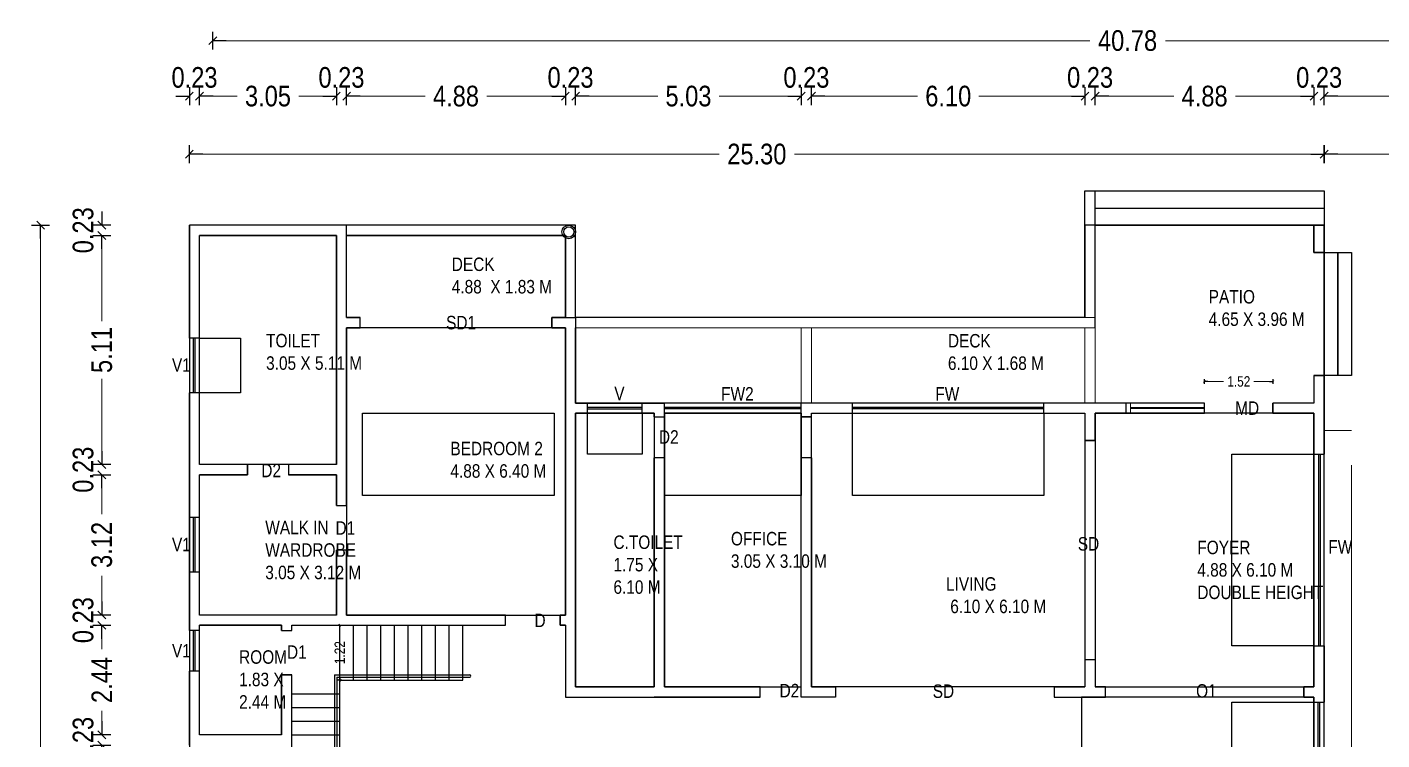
# Model space of a CAD drawing. Header units: metres. Extents: x 1185 to 1291, y 1063 to 1193.
# Drawn here: x 1186.04 to 1216.24, y 1103.25 to 1119.13 of the extents above; entities that cross this region are included whole.
import ezdxf

# ---------------------------------------------------------------- set-up
doc = ezdxf.new("R2010")
doc.units = ezdxf.units.M
doc.header["$MEASUREMENT"] = 0
doc.linetypes.add('DASHED', pattern=[0.75, 0.5, -0.25])
for name, color, linetype, lineweight in [('03 Door', 35, 'Continuous', 18), ('041 Window Elevation', 154, 'Continuous', 13), ('042 Elevation 2', 154, 'Continuous', 9), ('042 Window Glass', 8, 'Continuous', 25), ('081 Elevation 3', 150, 'Continuous', 20), ('BLK_1_FLR_0_UNITFA_1', 234, 'Continuous', 0)]:
    doc.layers.add(name, color=color, linetype=linetype, lineweight=lineweight)
for name, color, linetype in [('ACTUAL COLUMN', 3, 'Continuous'), ('BLK_1_FLR_0_BLT_UP_AREA', 2, 'Continuous'), ('BLK_1_FLR_0_CARPET_AREA', 2, 'Continuous'), ('BLK_1_FLR_0_EXIT_WIDTH_DOOR', 2, 'Continuous'), ('BLK_1_FLR_0_REGULAR_ROOM_1', 1, 'Continuous'), ('BLK_1_FLR_0_REGULAR_ROOM_10', 1, 'Continuous'), ('BLK_1_FLR_0_REGULAR_ROOM_6', 1, 'Continuous'), ('BLK_1_FLR_0_REGULAR_ROOM_8', 1, 'Continuous'), ('BLK_1_FLR_0_REGULAR_ROOM_9', 1, 'Continuous'), ('BLK_1_FLR_0_ROOM_10_LIGHT_VENTILATION_1', 1, 'Continuous'), ('BLK_1_FLR_0_ROOM_1_LIGHT_VENTILATION_1', 1, 'Continuous'), ('BLK_1_FLR_0_ROOM_6_LIGHT_VENTILATION_1', 1, 'Continuous'), ('BLK_1_FLR_0_ROOM_8_LIGHT_VENTILATION_1', 1, 'Continuous'), ('BLK_1_FLR_0_ROOM_9_LIGHT_VENTILATION_1', 1, 'Continuous'), ('BLK_1_FLR_0_WC_BATH', 223, 'Continuous'), ('TOILET_VENTILATION', 6, 'Continuous')]:
    doc.layers.add(name, color=color, linetype=linetype)
doc.styles.add('Arial', font='swissc.ttf')
doc.styles.get("Standard").update_dxf_attribs({"font": 'swisscb.ttf'})
doc.dimstyles.new('FLOOR DIM BUILDING DIM', dxfattribs={"dimtxt": 0.23, "dimasz": 0.025, "dimexe": 0.075, "dimexo": 0.3, "dimgap": 0.09, "dimtad": 0, "dimzin": 3, "dimdsep": 46, "dimtxsty": 'Arial', "dimblk": 'JM1', "dimcen": -0.09, "dimse1": 1, "dimse2": 1, "dimclrd": 5, "dimclre": 250, "dimclrt": 3, "dimazin": 0, "dimtfac": 0.65, "dimtix": 1, "dimtofl": 0, "dimtmove": 0, "dimatfit": 2, "dimfxl": 0, "dimfrac": 1, "dimtolj": 1, "dimlwd": 18, "dimlwe": -1, "dimarcsym": 0})

# ---------------------------------------------------------------- blocks, each defined once
blk = doc.blocks.new('GHHYJ')
at = {"ltscale": 5}
for p, q in [((116687.304, 3404.702), (116687.304, 3404.473)), ((116688.523, 3404.702), (116688.523, 3404.473))]:
    blk.add_line(p, q, dxfattribs=at)
at = {"layer": '041 Window Elevation', "ltscale": 5}
for p, q in [((116687.304, 3404.702), (116688.523, 3404.702)), ((116687.304, 3404.473), (116688.523, 3404.473))]:
    blk.add_line(p, q, dxfattribs=at)
at = {"layer": '042 Window Glass', "ltscale": 5}
for p, q in [((116687.304, 3404.607), (116688.523, 3404.607)), ((116687.304, 3404.575), (116688.523, 3404.575))]:
    blk.add_line(p, q, dxfattribs=at)
blk = doc.blocks.new('JM1')
at = {"color": 2}
for p, q in [((-3, 0), (0, 0)), ((-0.88, -0.88), (0.88, 0.88)), ((0, 2), (0, -2))]:
    blk.add_line(p, q, dxfattribs=at)
blk = doc.blocks.new('*D120')
at = {"color": 5, "lineweight": 18}
for p, q in [((1187.705, 1103.463), (1187.705, 1103.563)), ((1187.705, 1103.034), (1187.705, 1102.934))]:
    blk.add_line(p, q, dxfattribs=at)
at = {"layer": 'DEFPOINTS', "color": 0, "lineweight": -3}
for p in [(1187.705, 1103.363), (1189.885, 1103.363), (1189.656, 1103.134)]:
    blk.add_point(p, dxfattribs=at)
at = {"color": 5, "lineweight": 18, "xscale": 0.1, "yscale": 0.1, "zscale": 0.1}
for p, rotation in [((1187.705, 1103.363), 270), ((1187.705, 1103.134), 90)]:
    blk.add_blockref('JM1', p, dxfattribs=dict(at, rotation=rotation))
at = {"color": 3, "lineweight": -3, "insert": (1187.289, 1103.249), "char_height": 0.46, "attachment_point": 5, "rotation": 90, "style": 'Arial'}
blk.add_mtext('\\A1;0.23', dxfattribs=at)
blk = doc.blocks.new('*D121')
at = {"color": 5, "lineweight": 18}
for p, q in [((1187.705, 1105.701), (1187.705, 1105.267)), ((1187.705, 1103.463), (1187.705, 1103.897))]:
    blk.add_line(p, q, dxfattribs=at)
at = {"layer": 'DEFPOINTS', "color": 0, "lineweight": -3}
for p in [(1187.705, 1105.801), (1189.885, 1105.801), (1189.885, 1103.363)]:
    blk.add_point(p, dxfattribs=at)
at = {"color": 5, "lineweight": 18, "xscale": 0.1, "yscale": 0.1, "zscale": 0.1}
for p, rotation in [((1187.705, 1105.801), 90), ((1187.705, 1103.363), 270)]:
    blk.add_blockref('JM1', p, dxfattribs=dict(at, rotation=rotation))
at = {"color": 3, "lineweight": -3, "insert": (1187.705, 1104.582), "char_height": 0.46, "attachment_point": 5, "rotation": 90, "style": 'Arial'}
blk.add_mtext('\\A1;2.44', dxfattribs=at)
blk = doc.blocks.new('*D122')
at = {"color": 5, "lineweight": 18}
for p, q in [((1187.705, 1106.13), (1187.705, 1106.23)), ((1187.705, 1105.701), (1187.705, 1105.601))]:
    blk.add_line(p, q, dxfattribs=at)
at = {"layer": 'DEFPOINTS', "color": 0, "lineweight": -3}
for p in [(1187.705, 1106.03), (1189.885, 1106.03), (1189.885, 1105.801)]:
    blk.add_point(p, dxfattribs=at)
at = {"color": 5, "lineweight": 18, "xscale": 0.1, "yscale": 0.1, "zscale": 0.1}
for p, rotation in [((1187.705, 1106.03), 270), ((1187.705, 1105.801), 90)]:
    blk.add_blockref('JM1', p, dxfattribs=dict(at, rotation=rotation))
at = {"color": 3, "lineweight": -3, "insert": (1187.289, 1105.916), "char_height": 0.46, "attachment_point": 5, "rotation": 90, "style": 'Arial'}
blk.add_mtext('\\A1;0.23', dxfattribs=at)
blk = doc.blocks.new('*D123')
at = {"color": 5, "lineweight": 18}
for p, q in [((1187.705, 1109.054), (1187.705, 1108.278)), ((1187.705, 1106.13), (1187.705, 1106.906))]:
    blk.add_line(p, q, dxfattribs=at)
at = {"layer": 'DEFPOINTS', "color": 0, "lineweight": -3}
for p in [(1187.705, 1109.154), (1189.885, 1109.154), (1189.885, 1106.03)]:
    blk.add_point(p, dxfattribs=at)
at = {"color": 5, "lineweight": 18, "xscale": 0.1, "yscale": 0.1, "zscale": 0.1}
for p, rotation in [((1187.705, 1109.154), 90), ((1187.705, 1106.03), 270)]:
    blk.add_blockref('JM1', p, dxfattribs=dict(at, rotation=rotation))
at = {"color": 3, "lineweight": -3, "insert": (1187.705, 1107.592), "char_height": 0.46, "attachment_point": 5, "rotation": 90, "style": 'Arial'}
blk.add_mtext('\\A1;3.12', dxfattribs=at)
blk = doc.blocks.new('*D124')
at = {"color": 5, "lineweight": 18}
for p, q in [((1187.705, 1109.483), (1187.705, 1109.583)), ((1187.705, 1109.054), (1187.705, 1108.954))]:
    blk.add_line(p, q, dxfattribs=at)
at = {"layer": 'DEFPOINTS', "color": 0, "lineweight": -3}
for p in [(1187.705, 1109.383), (1189.885, 1109.383), (1189.885, 1109.154)]:
    blk.add_point(p, dxfattribs=at)
at = {"color": 5, "lineweight": 18, "xscale": 0.1, "yscale": 0.1, "zscale": 0.1}
for p, rotation in [((1187.705, 1109.383), 270), ((1187.705, 1109.154), 90)]:
    blk.add_blockref('JM1', p, dxfattribs=dict(at, rotation=rotation))
at = {"color": 3, "lineweight": -3, "insert": (1187.289, 1109.268), "char_height": 0.46, "attachment_point": 5, "rotation": 90, "style": 'Arial'}
blk.add_mtext('\\A1;0.23', dxfattribs=at)
blk = doc.blocks.new('*D125')
at = {"color": 5, "lineweight": 18}
for p, q in [((1187.705, 1114.388), (1187.705, 1112.58)), ((1187.705, 1109.483), (1187.705, 1111.291))]:
    blk.add_line(p, q, dxfattribs=at)
at = {"layer": 'DEFPOINTS', "color": 0, "lineweight": -3}
for p in [(1187.705, 1114.488), (1189.885, 1114.488), (1189.885, 1109.383)]:
    blk.add_point(p, dxfattribs=at)
at = {"color": 5, "lineweight": 18, "xscale": 0.1, "yscale": 0.1, "zscale": 0.1}
for p, rotation in [((1187.705, 1114.488), 90), ((1187.705, 1109.383), 270)]:
    blk.add_blockref('JM1', p, dxfattribs=dict(at, rotation=rotation))
at = {"color": 3, "lineweight": -3, "insert": (1187.705, 1111.935), "char_height": 0.46, "attachment_point": 5, "rotation": 90, "style": 'Arial'}
blk.add_mtext('\\A1;5.11', dxfattribs=at)
blk = doc.blocks.new('*D126')
at = {"color": 5, "lineweight": 18}
for p, q in [((1187.705, 1114.817), (1187.705, 1114.917)), ((1187.705, 1114.388), (1187.705, 1114.288))]:
    blk.add_line(p, q, dxfattribs=at)
at = {"layer": 'DEFPOINTS', "color": 0, "lineweight": -3}
for p in [(1187.705, 1114.717), (1189.656, 1114.717), (1189.885, 1114.488)]:
    blk.add_point(p, dxfattribs=at)
at = {"color": 5, "lineweight": 18, "xscale": 0.1, "yscale": 0.1, "zscale": 0.1}
for p, rotation in [((1187.705, 1114.717), 270), ((1187.705, 1114.488), 90)]:
    blk.add_blockref('JM1', p, dxfattribs=dict(at, rotation=rotation))
at = {"color": 3, "lineweight": -3, "insert": (1187.289, 1114.602), "char_height": 0.46, "attachment_point": 5, "rotation": 90, "style": 'Arial'}
blk.add_mtext('\\A1;0.23', dxfattribs=at)
blk = doc.blocks.new('*D67')
at = {"color": 5, "lineweight": 18}
for p, q in [((1186.341, 1114.617), (1186.341, 1091.782)), ((1186.341, 1067.268), (1186.341, 1090.102))]:
    blk.add_line(p, q, dxfattribs=at)
at = {"layer": 'DEFPOINTS', "color": 0, "lineweight": -3}
for p in [(1189.656, 1114.717), (1186.341, 1067.168), (1189.656, 1067.168)]:
    blk.add_point(p, dxfattribs=at)
at = {"color": 5, "lineweight": 18, "xscale": 0.1, "yscale": 0.1, "zscale": 0.1}
for p, rotation in [((1186.341, 1114.717), 90), ((1186.341, 1067.168), 270)]:
    blk.add_blockref('JM1', p, dxfattribs=dict(at, rotation=rotation))
at = {"color": 3, "lineweight": -3, "insert": (1186.341, 1090.942), "char_height": 0.46, "attachment_point": 5, "rotation": 90, "style": 'Arial'}
blk.add_mtext('\\A1;47.55', dxfattribs=at)
blk = doc.blocks.new('*D68')
at = {"color": 5, "lineweight": 18}
for p, q in [((1215.055, 1117.589), (1219.309, 1117.589)), ((1225.222, 1117.589), (1220.967, 1117.589))]:
    blk.add_line(p, q, dxfattribs=at)
at = {"layer": 'DEFPOINTS', "color": 0, "lineweight": -3}
for p in [(1214.955, 1117.589), (1214.955, 1114.717), (1225.322, 1114.717)]:
    blk.add_point(p, dxfattribs=at)
at = {"color": 5, "lineweight": 18, "xscale": 0.1, "yscale": 0.1, "zscale": 0.1, "rotation": 180}
blk.add_blockref('JM1', (1214.955, 1117.589), dxfattribs=at)
at = {"color": 5, "lineweight": 18, "xscale": 0.1, "yscale": 0.1, "zscale": 0.1}
blk.add_blockref('JM1', (1225.322, 1117.589), dxfattribs=at)
at = {"color": 3, "lineweight": -3, "insert": (1220.138, 1117.589), "char_height": 0.46, "attachment_point": 5, "style": 'Arial'}
blk.add_mtext('\\A1;10.37', dxfattribs=at)
blk = doc.blocks.new('*D69')
at = {"color": 5, "lineweight": 18}
for p, q in [((1214.626, 1117.589), (1214.526, 1117.589)), ((1215.055, 1117.589), (1215.155, 1117.589))]:
    blk.add_line(p, q, dxfattribs=at)
at = {"layer": 'DEFPOINTS', "color": 0, "lineweight": -3}
for p in [(1214.726, 1117.589), (1214.726, 1114.717), (1214.955, 1114.717)]:
    blk.add_point(p, dxfattribs=at)
at = {"color": 5, "lineweight": 18, "xscale": 0.1, "yscale": 0.1, "zscale": 0.1}
blk.add_blockref('JM1', (1214.726, 1117.589), dxfattribs=at)
at = {"color": 5, "lineweight": 18, "xscale": 0.1, "yscale": 0.1, "zscale": 0.1, "rotation": 180}
blk.add_blockref('JM1', (1214.955, 1117.589), dxfattribs=at)
at = {"color": 3, "lineweight": -3, "insert": (1214.841, 1118.005), "char_height": 0.46, "attachment_point": 5, "style": 'Arial'}
blk.add_mtext('\\A1;0.23', dxfattribs=at)
blk = doc.blocks.new('*D130')
at = {"color": 5, "lineweight": 18}
for p, q in [((1209.95, 1117.589), (1211.598, 1117.589)), ((1214.626, 1117.589), (1212.978, 1117.589))]:
    blk.add_line(p, q, dxfattribs=at)
at = {"layer": 'DEFPOINTS', "color": 0, "lineweight": -3}
for p in [(1209.85, 1117.589), (1209.85, 1114.717), (1214.726, 1114.717)]:
    blk.add_point(p, dxfattribs=at)
at = {"color": 5, "lineweight": 18, "xscale": 0.1, "yscale": 0.1, "zscale": 0.1, "rotation": 180}
blk.add_blockref('JM1', (1209.85, 1117.589), dxfattribs=at)
at = {"color": 5, "lineweight": 18, "xscale": 0.1, "yscale": 0.1, "zscale": 0.1}
blk.add_blockref('JM1', (1214.726, 1117.589), dxfattribs=at)
at = {"color": 3, "lineweight": -3, "insert": (1212.288, 1117.589), "char_height": 0.46, "attachment_point": 5, "style": 'Arial'}
blk.add_mtext('\\A1;4.88', dxfattribs=at)
blk = doc.blocks.new('*D131')
at = {"color": 5, "lineweight": 18}
for p, q in [((1209.521, 1117.589), (1209.421, 1117.589)), ((1209.95, 1117.589), (1210.05, 1117.589))]:
    blk.add_line(p, q, dxfattribs=at)
at = {"layer": 'DEFPOINTS', "color": 0, "lineweight": -3}
for p in [(1209.621, 1117.589), (1209.621, 1114.717), (1209.85, 1114.717)]:
    blk.add_point(p, dxfattribs=at)
at = {"color": 5, "lineweight": 18, "xscale": 0.1, "yscale": 0.1, "zscale": 0.1}
blk.add_blockref('JM1', (1209.621, 1117.589), dxfattribs=at)
at = {"color": 5, "lineweight": 18, "xscale": 0.1, "yscale": 0.1, "zscale": 0.1, "rotation": 180}
blk.add_blockref('JM1', (1209.85, 1117.589), dxfattribs=at)
at = {"color": 3, "lineweight": -3, "insert": (1209.735, 1118.005), "char_height": 0.46, "attachment_point": 5, "style": 'Arial'}
blk.add_mtext('\\A1;0.23', dxfattribs=at)
blk = doc.blocks.new('*D132')
at = {"color": 5, "lineweight": 18}
for p, q in [((1203.625, 1117.589), (1205.888, 1117.589)), ((1209.521, 1117.589), (1207.258, 1117.589))]:
    blk.add_line(p, q, dxfattribs=at)
at = {"layer": 'DEFPOINTS', "color": 0, "lineweight": -3}
for p in [(1203.525, 1117.589), (1209.621, 1114.717), (1203.525, 1112.431)]:
    blk.add_point(p, dxfattribs=at)
at = {"color": 5, "lineweight": 18, "xscale": 0.1, "yscale": 0.1, "zscale": 0.1, "rotation": 180}
blk.add_blockref('JM1', (1203.525, 1117.589), dxfattribs=at)
at = {"color": 5, "lineweight": 18, "xscale": 0.1, "yscale": 0.1, "zscale": 0.1}
blk.add_blockref('JM1', (1209.621, 1117.589), dxfattribs=at)
at = {"color": 3, "lineweight": -3, "insert": (1206.573, 1117.589), "char_height": 0.46, "attachment_point": 5, "style": 'Arial'}
blk.add_mtext('\\A1;6.10', dxfattribs=at)
blk = doc.blocks.new('*D133')
at = {"color": 5, "lineweight": 18}
for p, q in [((1203.196, 1117.589), (1203.096, 1117.589)), ((1203.625, 1117.589), (1203.725, 1117.589))]:
    blk.add_line(p, q, dxfattribs=at)
at = {"layer": 'DEFPOINTS', "color": 0, "lineweight": -3}
for p in [(1203.296, 1117.589), (1203.296, 1112.431), (1203.525, 1112.431)]:
    blk.add_point(p, dxfattribs=at)
at = {"color": 5, "lineweight": 18, "xscale": 0.1, "yscale": 0.1, "zscale": 0.1}
blk.add_blockref('JM1', (1203.296, 1117.589), dxfattribs=at)
at = {"color": 5, "lineweight": 18, "xscale": 0.1, "yscale": 0.1, "zscale": 0.1, "rotation": 180}
blk.add_blockref('JM1', (1203.525, 1117.589), dxfattribs=at)
at = {"color": 3, "lineweight": -3, "insert": (1203.411, 1118.005), "char_height": 0.46, "attachment_point": 5, "style": 'Arial'}
blk.add_mtext('\\A1;0.23', dxfattribs=at)
blk = doc.blocks.new('*D134')
at = {"color": 5, "lineweight": 18}
for p, q in [((1198.367, 1117.589), (1200.096, 1117.589)), ((1203.196, 1117.589), (1201.467, 1117.589))]:
    blk.add_line(p, q, dxfattribs=at)
at = {"layer": 'DEFPOINTS', "color": 0, "lineweight": -3}
for p in [(1198.267, 1117.589), (1198.267, 1114.717), (1203.296, 1112.431)]:
    blk.add_point(p, dxfattribs=at)
at = {"color": 5, "lineweight": 18, "xscale": 0.1, "yscale": 0.1, "zscale": 0.1, "rotation": 180}
blk.add_blockref('JM1', (1198.267, 1117.589), dxfattribs=at)
at = {"color": 5, "lineweight": 18, "xscale": 0.1, "yscale": 0.1, "zscale": 0.1}
blk.add_blockref('JM1', (1203.296, 1117.589), dxfattribs=at)
at = {"color": 3, "lineweight": -3, "insert": (1200.782, 1117.589), "char_height": 0.46, "attachment_point": 5, "style": 'Arial'}
blk.add_mtext('\\A1;5.03', dxfattribs=at)
blk = doc.blocks.new('*D135')
at = {"color": 5, "lineweight": 18}
for p, q in [((1197.938, 1117.589), (1197.838, 1117.589)), ((1198.367, 1117.589), (1198.467, 1117.589))]:
    blk.add_line(p, q, dxfattribs=at)
at = {"layer": 'DEFPOINTS', "color": 0, "lineweight": -3}
for p in [(1198.038, 1117.589), (1198.267, 1114.717), (1198.038, 1114.488)]:
    blk.add_point(p, dxfattribs=at)
at = {"color": 5, "lineweight": 18, "xscale": 0.1, "yscale": 0.1, "zscale": 0.1}
blk.add_blockref('JM1', (1198.038, 1117.589), dxfattribs=at)
at = {"color": 5, "lineweight": 18, "xscale": 0.1, "yscale": 0.1, "zscale": 0.1, "rotation": 180}
blk.add_blockref('JM1', (1198.267, 1117.589), dxfattribs=at)
at = {"color": 3, "lineweight": -3, "insert": (1198.153, 1118.005), "char_height": 0.46, "attachment_point": 5, "style": 'Arial'}
blk.add_mtext('\\A1;0.23', dxfattribs=at)
blk = doc.blocks.new('*D136')
at = {"color": 5, "lineweight": 18}
for p, q in [((1193.262, 1117.589), (1194.91, 1117.589)), ((1197.938, 1117.589), (1196.29, 1117.589))]:
    blk.add_line(p, q, dxfattribs=at)
at = {"layer": 'DEFPOINTS', "color": 0, "lineweight": -3}
for p in [(1193.162, 1117.589), (1193.162, 1114.717), (1198.038, 1114.488)]:
    blk.add_point(p, dxfattribs=at)
at = {"color": 5, "lineweight": 18, "xscale": 0.1, "yscale": 0.1, "zscale": 0.1, "rotation": 180}
blk.add_blockref('JM1', (1193.162, 1117.589), dxfattribs=at)
at = {"color": 5, "lineweight": 18, "xscale": 0.1, "yscale": 0.1, "zscale": 0.1}
blk.add_blockref('JM1', (1198.038, 1117.589), dxfattribs=at)
at = {"color": 3, "lineweight": -3, "insert": (1195.6, 1117.589), "char_height": 0.46, "attachment_point": 5, "style": 'Arial'}
blk.add_mtext('\\A1;4.88', dxfattribs=at)
blk = doc.blocks.new('*D137')
at = {"color": 5, "lineweight": 18}
for p, q in [((1192.833, 1117.589), (1192.733, 1117.589)), ((1193.262, 1117.589), (1193.362, 1117.589))]:
    blk.add_line(p, q, dxfattribs=at)
at = {"layer": 'DEFPOINTS', "color": 0, "lineweight": -3}
for p in [(1192.933, 1117.589), (1193.162, 1114.717), (1192.933, 1114.488)]:
    blk.add_point(p, dxfattribs=at)
at = {"color": 5, "lineweight": 18, "xscale": 0.1, "yscale": 0.1, "zscale": 0.1}
blk.add_blockref('JM1', (1192.933, 1117.589), dxfattribs=at)
at = {"color": 5, "lineweight": 18, "xscale": 0.1, "yscale": 0.1, "zscale": 0.1, "rotation": 180}
blk.add_blockref('JM1', (1193.162, 1117.589), dxfattribs=at)
at = {"color": 3, "lineweight": -3, "insert": (1193.047, 1118.005), "char_height": 0.46, "attachment_point": 5, "style": 'Arial'}
blk.add_mtext('\\A1;0.23', dxfattribs=at)
blk = doc.blocks.new('*D138')
at = {"color": 5, "lineweight": 18}
for p, q in [((1189.985, 1117.589), (1190.724, 1117.589)), ((1192.833, 1117.589), (1192.094, 1117.589))]:
    blk.add_line(p, q, dxfattribs=at)
at = {"layer": 'DEFPOINTS', "color": 0, "lineweight": -3}
for p in [(1189.885, 1117.589), (1189.885, 1114.488), (1192.933, 1114.488)]:
    blk.add_point(p, dxfattribs=at)
at = {"color": 5, "lineweight": 18, "xscale": 0.1, "yscale": 0.1, "zscale": 0.1, "rotation": 180}
blk.add_blockref('JM1', (1189.885, 1117.589), dxfattribs=at)
at = {"color": 5, "lineweight": 18, "xscale": 0.1, "yscale": 0.1, "zscale": 0.1}
blk.add_blockref('JM1', (1192.933, 1117.589), dxfattribs=at)
at = {"color": 3, "lineweight": -3, "insert": (1191.409, 1117.589), "char_height": 0.46, "attachment_point": 5, "style": 'Arial'}
blk.add_mtext('\\A1;3.05', dxfattribs=at)
blk = doc.blocks.new('*D70')
at = {"color": 5, "lineweight": 18}
for p, q in [((1189.556, 1117.589), (1189.456, 1117.589)), ((1189.985, 1117.589), (1190.085, 1117.589))]:
    blk.add_line(p, q, dxfattribs=at)
at = {"layer": 'DEFPOINTS', "color": 0, "lineweight": -3}
for p in [(1189.656, 1117.589), (1189.656, 1114.717), (1189.885, 1114.488)]:
    blk.add_point(p, dxfattribs=at)
at = {"color": 5, "lineweight": 18, "xscale": 0.1, "yscale": 0.1, "zscale": 0.1}
blk.add_blockref('JM1', (1189.656, 1117.589), dxfattribs=at)
at = {"color": 5, "lineweight": 18, "xscale": 0.1, "yscale": 0.1, "zscale": 0.1, "rotation": 180}
blk.add_blockref('JM1', (1189.885, 1117.589), dxfattribs=at)
at = {"color": 3, "lineweight": -3, "insert": (1189.771, 1118.005), "char_height": 0.46, "attachment_point": 5, "style": 'Arial'}
blk.add_mtext('\\A1;0.23', dxfattribs=at)
blk = doc.blocks.new('*D139')
at = {"color": 5, "lineweight": 18}
for p, q in [((1190.28, 1118.826), (1209.728, 1118.826)), ((1230.86, 1118.826), (1211.413, 1118.826))]:
    blk.add_line(p, q, dxfattribs=at)
at = {"layer": 'DEFPOINTS', "color": 0, "lineweight": -3}
for p in [(1230.96, 1118.826), (1190.18, 1114.717), (1230.96, 1114.717)]:
    blk.add_point(p, dxfattribs=at)
at = {"color": 5, "lineweight": 18, "xscale": 0.1, "yscale": 0.1, "zscale": 0.1, "rotation": 180}
blk.add_blockref('JM1', (1190.18, 1118.826), dxfattribs=at)
at = {"color": 5, "lineweight": 18, "xscale": 0.1, "yscale": 0.1, "zscale": 0.1}
blk.add_blockref('JM1', (1230.96, 1118.826), dxfattribs=at)
at = {"color": 3, "lineweight": -3, "insert": (1210.57, 1118.826), "char_height": 0.46, "attachment_point": 5, "style": 'Arial'}
blk.add_mtext('\\A1;40.78', dxfattribs=at)
blk = doc.blocks.new('*D223')
at = {"color": 5, "linetype": 'Continuous', "lineweight": 18}
for p, q in [((1193.009, 1105.776), (1193.009, 1105.529)), ((1193.009, 1104.607), (1193.009, 1104.854))]:
    blk.add_line(p, q, dxfattribs=at)
at = {"layer": 'DEFPOINTS', "color": 0, "lineweight": -3}
for p in [(1193.009, 1105.801), (1193.009, 1105.801), (1193.009, 1104.582)]:
    blk.add_point(p, dxfattribs=at)
at = {"color": 5, "lineweight": 18, "xscale": 0.025, "yscale": 0.025, "zscale": 0.025}
for p, rotation in [((1193.009, 1105.801), 90), ((1193.009, 1104.582), 270)]:
    blk.add_blockref('JM1', p, dxfattribs=dict(at, rotation=rotation))
at = {"color": 3, "lineweight": -3, "insert": (1193.009, 1105.192), "char_height": 0.23, "attachment_point": 5, "rotation": 90, "style": 'Arial'}
blk.add_mtext('\\A1;1.22', dxfattribs=at)
blk = doc.blocks.new('*D225')
at = {"color": 5, "lineweight": 18}
for p, q in [((1189.756, 1116.298), (1201.469, 1116.298)), ((1214.855, 1116.298), (1203.143, 1116.298))]:
    blk.add_line(p, q, dxfattribs=at)
at = {"layer": 'DEFPOINTS', "color": 0, "lineweight": -3}
for p in [(1214.955, 1116.298), (1189.656, 1114.717), (1214.955, 1114.717)]:
    blk.add_point(p, dxfattribs=at)
at = {"color": 5, "lineweight": 18, "xscale": 0.1, "yscale": 0.1, "zscale": 0.1, "rotation": 180}
blk.add_blockref('JM1', (1189.656, 1116.298), dxfattribs=at)
at = {"color": 5, "lineweight": 18, "xscale": 0.1, "yscale": 0.1, "zscale": 0.1}
blk.add_blockref('JM1', (1214.955, 1116.298), dxfattribs=at)
at = {"color": 3, "lineweight": -3, "insert": (1202.306, 1116.298), "char_height": 0.46, "attachment_point": 5, "style": 'Arial'}
blk.add_mtext('\\A1;25.30', dxfattribs=at)
blk = doc.blocks.new('*D229')
at = {"color": 5, "lineweight": 18}
for p, q in [((1215.055, 1116.298), (1219.309, 1116.298)), ((1225.222, 1116.298), (1220.967, 1116.298))]:
    blk.add_line(p, q, dxfattribs=at)
at = {"layer": 'DEFPOINTS', "color": 0, "lineweight": -3}
for p in [(1225.322, 1116.298), (1214.955, 1114.717), (1225.322, 1114.717)]:
    blk.add_point(p, dxfattribs=at)
at = {"color": 5, "lineweight": 18, "xscale": 0.1, "yscale": 0.1, "zscale": 0.1, "rotation": 180}
blk.add_blockref('JM1', (1214.955, 1116.298), dxfattribs=at)
at = {"color": 5, "lineweight": 18, "xscale": 0.1, "yscale": 0.1, "zscale": 0.1}
blk.add_blockref('JM1', (1225.322, 1116.298), dxfattribs=at)
at = {"color": 3, "lineweight": -3, "insert": (1220.138, 1116.298), "char_height": 0.46, "attachment_point": 5, "style": 'Arial'}
blk.add_mtext('\\A1;10.37', dxfattribs=at)
blk = doc.blocks.new('*D293')
at = {"layer": 'BLK_1_FLR_0_EXIT_WIDTH_DOOR', "color": 5, "lineweight": 18}
for p, q in [((1212.313, 1111.233), (1212.712, 1111.233)), ((1213.787, 1111.233), (1213.388, 1111.233))]:
    blk.add_line(p, q, dxfattribs=at)
at = {"layer": 'DEFPOINTS', "color": 0, "lineweight": -3}
for p in [(1212.288, 1111.233), (1212.288, 1110.754), (1213.812, 1110.754)]:
    blk.add_point(p, dxfattribs=at)
at = {"layer": 'BLK_1_FLR_0_EXIT_WIDTH_DOOR', "color": 5, "lineweight": 18, "xscale": 0.025, "yscale": 0.025, "zscale": 0.025, "rotation": 180}
blk.add_blockref('JM1', (1212.288, 1111.233), dxfattribs=at)
at = {"layer": 'BLK_1_FLR_0_EXIT_WIDTH_DOOR', "color": 5, "lineweight": 18, "xscale": 0.025, "yscale": 0.025, "zscale": 0.025}
blk.add_blockref('JM1', (1213.812, 1111.233), dxfattribs=at)
at = {"layer": 'BLK_1_FLR_0_EXIT_WIDTH_DOOR', "color": 3, "lineweight": -3, "insert": (1213.05, 1111.233), "char_height": 0.23, "attachment_point": 5, "style": 'Arial'}
blk.add_mtext('\\A1;1.52', dxfattribs=at)

msp = doc.modelspace()

# ---------------------------------------------------------------- linework, layer by layer
at = {"ltscale": 5}
for p, q in [((1209.621, 1115.479), (1214.955, 1115.479)), ((1209.621, 1112.659), (1209.621, 1115.479)), ((1209.849, 1114.717), (1209.849, 1115.479)), ((1214.955, 1115.479), (1214.955, 1114.717)), ((1209.849, 1115.098), (1214.955, 1115.098)), ((1209.849, 1114.717), (1209.849, 1115.098)), ((1189.656, 1112.202), (1189.656, 1114.717)), ((1193.162, 1114.717), (1189.656, 1114.717)), ((1193.162, 1112.659), (1193.162, 1114.717)), ((1209.849, 1114.717), (1214.955, 1114.717)), ((1189.885, 1112.202), (1189.885, 1114.488)), ((1192.933, 1114.488), (1189.885, 1114.488)), ((1192.933, 1109.383), (1192.933, 1114.488)), ((1193.162, 1112.659), (1193.466, 1112.659)), ((1193.466, 1112.431), (1193.466, 1112.659)), ((1197.734, 1112.431), (1197.734, 1112.659)), ((1193.162, 1108.468), (1193.162, 1112.431)), ((1193.162, 1112.431), (1193.466, 1112.431)), ((1197.734, 1112.431), (1198.038, 1112.431)), ((1198.038, 1112.431), (1198.038, 1106.03)), ((1189.885, 1112.202), (1189.656, 1112.202)), ((1214.726, 1111.364), (1214.726, 1110.754)), ((1214.726, 1111.364), (1214.955, 1111.364)), ((1214.955, 1111.364), (1214.955, 1109.611)), ((1189.656, 1105.801), (1189.656, 1110.983)), ((1189.885, 1110.983), (1189.656, 1110.983)), ((1189.885, 1109.383), (1189.885, 1110.983)), ((1200.02, 1110.526), (1198.267, 1110.526)), ((1200.02, 1110.449), (1200.02, 1110.526)), ((1204.439, 1110.754), (1203.296, 1110.754)), ((1203.525, 1110.526), (1204.439, 1110.526)), ((1203.525, 1110.449), (1203.525, 1110.526)), ((1204.439, 1110.526), (1204.439, 1110.754)), ((1210.536, 1110.754), (1208.706, 1110.754)), ((1208.706, 1110.526), (1208.706, 1110.754)), ((1208.706, 1110.526), (1209.621, 1110.526)), ((1209.621, 1110.526), (1209.621, 1109.916)), ((1209.849, 1110.526), (1209.849, 1109.916)), ((1210.536, 1110.526), (1209.849, 1110.526)), ((1213.812, 1110.526), (1213.812, 1110.754)), ((1214.726, 1110.754), (1213.812, 1110.754)), ((1214.726, 1110.526), (1213.812, 1110.526)), ((1214.726, 1110.526), (1214.726, 1109.611)), ((1209.849, 1109.916), (1209.621, 1109.916)), ((1214.726, 1109.611), (1214.955, 1109.611)), ((1190.952, 1109.383), (1189.885, 1109.383)), ((1190.952, 1109.383), (1190.952, 1109.154)), ((1192.933, 1109.383), (1191.866, 1109.383)), ((1191.866, 1109.383), (1191.866, 1109.154)), ((1200.02, 1104.43), (1200.02, 1109.535)), ((1200.248, 1109.535), (1200.02, 1109.535)), ((1200.248, 1104.43), (1200.248, 1109.535)), ((1203.296, 1104.201), (1203.296, 1109.535)), ((1203.525, 1109.535), (1203.296, 1109.535)), ((1203.525, 1109.535), (1203.525, 1104.43)), ((1189.885, 1106.03), (1189.885, 1109.154)), ((1190.952, 1109.154), (1189.885, 1109.154)), ((1192.933, 1109.154), (1191.866, 1109.154)), ((1192.933, 1108.468), (1193.162, 1108.468)), ((1189.885, 1108.202), (1189.656, 1108.202)), ((1192.933, 1106.03), (1192.933, 1107.478)), ((1193.162, 1107.478), (1192.933, 1107.478)), ((1193.162, 1106.03), (1193.162, 1107.478)), ((1193.162, 1106.03), (1193.162, 1107.478)), ((1189.885, 1106.982), (1189.656, 1106.982)), ((1192.933, 1106.03), (1189.885, 1106.03)), ((1193.162, 1106.03), (1196.705, 1106.03)), ((1196.705, 1105.801), (1196.705, 1106.03)), ((1189.656, 1105.687), (1189.656, 1105.801)), ((1189.885, 1105.687), (1189.656, 1105.687)), ((1191.714, 1105.801), (1189.885, 1105.801)), ((1189.885, 1105.687), (1189.885, 1105.801)), ((1191.714, 1105.687), (1191.714, 1105.801)), ((1191.714, 1105.687), (1191.942, 1105.687)), ((1191.942, 1105.687), (1191.942, 1105.801)), ((1191.942, 1105.801), (1196.705, 1105.801)), ((1193.009, 1104.582), (1193.009, 1105.801)), ((1193.314, 1104.582), (1193.314, 1105.801)), ((1193.619, 1104.582), (1193.619, 1105.801)), ((1193.924, 1104.582), (1193.924, 1105.801)), ((1194.228, 1104.582), (1194.228, 1105.801)), ((1194.533, 1104.582), (1194.533, 1105.801)), ((1194.838, 1104.582), (1194.838, 1105.801)), ((1195.143, 1104.582), (1195.143, 1105.801)), ((1195.448, 1104.582), (1195.448, 1105.801)), ((1195.752, 1104.582), (1195.752, 1105.801)), ((1214.726, 1105.344), (1214.726, 1104.43)), ((1214.726, 1105.344), (1214.955, 1105.344)), ((1214.955, 1105.344), (1214.955, 1104.087)), ((1209.621, 1105.039), (1209.621, 1104.43)), ((1209.621, 1105.039), (1209.849, 1105.039)), ((1209.849, 1105.039), (1209.849, 1104.43)), ((1189.656, 1103.134), (1189.656, 1104.777)), ((1189.885, 1104.777), (1189.656, 1104.777)), ((1189.885, 1103.363), (1189.885, 1104.777)), ((1191.714, 1103.363), (1191.714, 1104.696)), ((1191.714, 1104.696), (1191.942, 1104.696)), ((1191.942, 1100.62), (1191.942, 1104.696)), ((1192.895, 1104.696), (1192.895, 1102.144)), ((1192.895, 1104.696), (1195.905, 1104.696)), ((1192.946, 1104.646), (1192.946, 1102.144)), ((1192.946, 1104.646), (1195.905, 1104.646)), ((1193.009, 1101.839), (1193.009, 1104.582)), ((1193.009, 1104.582), (1195.752, 1104.582)), ((1198.267, 1104.43), (1200.02, 1104.43)), ((1202.382, 1104.43), (1200.248, 1104.43)), ((1202.382, 1104.201), (1202.382, 1104.43)), ((1203.525, 1104.43), (1204.058, 1104.43)), ((1204.058, 1104.43), (1204.058, 1104.201)), ((1208.935, 1104.43), (1209.621, 1104.43)), ((1208.935, 1104.43), (1208.935, 1104.201)), ((1191.942, 1104.277), (1193.009, 1104.277)), ((1202.382, 1104.201), (1200.02, 1104.201)), ((1204.058, 1104.201), (1203.296, 1104.201)), ((1214.726, 1104.087), (1214.726, 1104.201)), ((1191.942, 1103.972), (1193.009, 1103.972)), ((1214.726, 1104.087), (1214.955, 1104.087)), ((1191.942, 1103.668), (1193.009, 1103.668)), ((1191.714, 1103.363), (1189.885, 1103.363)), ((1191.942, 1103.363), (1193.009, 1103.363))]:
    msp.add_line(p, q, dxfattribs=at)
msp.add_line((1192.933, 1108.468), (1192.933, 1109.154))
for points in [[(1209.85, 1112.659), (1209.849, 1115.479)], [(1198.267, 1112.659), (1198.267, 1114.717), (1193.162, 1114.717)], [(1214.955, 1114.717), (1214.955, 1114.107), (1214.726, 1114.107), (1214.726, 1114.717)], [(1198.038, 1112.659), (1198.038, 1114.488), (1193.162, 1114.488)], [(1197.734, 1112.659), (1198.267, 1112.659), (1198.267, 1110.754), (1200.248, 1110.754)], [(1198.267, 1110.526), (1198.267, 1104.43)], [(1200.02, 1110.449), (1200.248, 1110.449), (1200.248, 1110.754)], [(1203.525, 1110.449), (1203.296, 1110.449), (1203.296, 1110.754)], [(1210.536, 1110.526), (1210.536, 1110.754)], [(1198.038, 1105.801), (1197.924, 1105.801), (1197.924, 1106.03), (1198.038, 1106.03)], [(1198.038, 1105.801), (1198.038, 1104.201), (1200.02, 1104.201)], [(1208.935, 1104.201), (1210.078, 1104.201), (1210.078, 1104.43), (1209.849, 1104.43)], [(1214.726, 1104.201), (1214.498, 1104.201), (1214.498, 1104.43), (1214.726, 1104.43)]]:
    msp.add_lwpolyline(points, dxfattribs=at)
for points in [[(1214.955, 1114.107), (1215.26, 1114.107), (1215.26, 1111.364), (1214.955, 1111.364)], [(1215.26, 1114.107), (1215.564, 1114.107), (1215.564, 1111.364), (1215.26, 1111.364)]]:
    msp.add_lwpolyline(points, close=True, dxfattribs=at)
msp.add_arc((1195.905, 1104.671), 0.0254, 270, 90, dxfattribs=at)
at = {"layer": '03 Door'}
for p, q in [((1212.288, 1110.754), (1210.637, 1110.754)), ((1212.288, 1110.526), (1210.637, 1110.526)), ((1212.288, 1110.754), (1212.288, 1110.526))]:
    msp.add_line(p, q, dxfattribs=at)
msp.add_lwpolyline([(1210.637, 1110.526), (1210.536, 1110.526), (1210.536, 1110.754), (1210.637, 1110.754)], close=True, dxfattribs=at)
at = {"layer": '041 Window Elevation', "ltscale": 5}
for p, q in [((1189.656, 1110.983), (1189.656, 1112.202)), ((1189.885, 1110.983), (1189.885, 1112.202)), ((1203.296, 1110.754), (1200.248, 1110.754)), ((1203.296, 1110.526), (1200.248, 1110.526)), ((1208.706, 1110.754), (1204.439, 1110.754)), ((1208.706, 1110.526), (1204.439, 1110.526)), ((1214.726, 1109.611), (1214.726, 1105.344)), ((1214.955, 1109.611), (1214.955, 1105.344)), ((1189.656, 1106.982), (1189.656, 1108.202)), ((1189.885, 1106.982), (1189.885, 1108.202)), ((1189.656, 1104.777), (1189.656, 1105.687)), ((1189.885, 1104.777), (1189.885, 1105.687)), ((1214.726, 1101.648), (1214.726, 1104.087)), ((1214.955, 1101.648), (1214.955, 1104.087))]:
    msp.add_line(p, q, dxfattribs=at)
at = {"layer": '042 Elevation 2', "linetype": 'DASHED', "ltscale": 30}
msp.add_lwpolyline([(1214.955, 1094.371), (1215.564, 1094.371), (1215.564, 1110.145), (1214.955, 1110.145)], dxfattribs=at)
at = {"layer": '042 Window Glass', "linetype": 'DASHED', "ltscale": 8}
for p, q in [((1189.751, 1110.983), (1189.751, 1112.202)), ((1189.783, 1110.983), (1189.783, 1112.202)), ((1189.751, 1106.982), (1189.751, 1108.202)), ((1189.783, 1106.982), (1189.783, 1108.202))]:
    msp.add_line(p, q, dxfattribs=at)
at = {"layer": '042 Window Glass', "ltscale": 5}
for p, q in [((1203.296, 1110.653), (1200.248, 1110.653)), ((1203.296, 1110.621), (1200.248, 1110.621)), ((1208.706, 1110.653), (1204.439, 1110.653)), ((1208.706, 1110.621), (1204.439, 1110.621)), ((1212.288, 1110.646), (1210.637, 1110.646)), ((1212.288, 1110.634), (1210.637, 1110.634)), ((1214.828, 1109.611), (1214.828, 1105.344)), ((1214.86, 1109.611), (1214.86, 1105.344)), ((1189.751, 1104.777), (1189.751, 1105.687)), ((1189.783, 1104.777), (1189.783, 1105.687)), ((1214.821, 1101.648), (1214.821, 1104.087)), ((1214.853, 1101.648), (1214.853, 1104.087))]:
    msp.add_line(p, q, dxfattribs=at)
at = {"layer": '081 Elevation 3', "linetype": 'DASHED', "ltscale": 30}
for p, q in [((1198.267, 1112.659), (1209.85, 1112.659)), ((1198.267, 1112.431), (1209.621, 1112.431)), ((1203.296, 1112.431), (1203.296, 1110.754)), ((1203.525, 1112.431), (1203.525, 1110.754)), ((1209.621, 1112.431), (1209.621, 1110.754))]:
    msp.add_line(p, q, dxfattribs=at)
msp.add_lwpolyline([(1209.851, 1110.754), (1209.85, 1112.659)], dxfattribs=at)
at = {"layer": 'ACTUAL COLUMN', "ltscale": 5}
for radius in [0.152, 0.114]:
    msp.add_circle((1198.115, 1114.564), radius, dxfattribs=at)
at = {"layer": 'BLK_1_FLR_0_BLT_UP_AREA', "color": 2, "ltscale": 1.5}
msp.add_lwpolyline([(1214.955, 1067.168), (1214.955, 1083.551), (1203.601, 1083.551), (1203.601, 1094.371), (1210.84, 1094.371), (1210.84, 1092.847), (1214.955, 1092.847), (1214.955, 1114.717), (1209.621, 1114.717), (1209.621, 1112.659), (1198.267, 1112.659), (1198.267, 1114.717), (1189.656, 1114.717), (1189.656, 1091.704), (1194.762, 1091.704), (1194.762, 1086.827), (1189.656, 1086.827), (1189.656, 1083.322), (1194.762, 1083.322), (1194.762, 1078.445), (1189.656, 1078.445), (1189.656, 1067.168), (1214.955, 1067.168)], close=True, dxfattribs=at)
at = {"layer": 'BLK_1_FLR_0_CARPET_AREA', "color": 2, "lineweight": -3}
msp.add_lwpolyline([(1191.942, 1100.62), (1191.942, 1104.696), (1191.714, 1104.696), (1191.714, 1103.363), (1189.885, 1103.363), (1189.885, 1105.801), (1191.714, 1105.801), (1191.714, 1105.687), (1191.942, 1105.687), (1191.942, 1105.801), (1196.705, 1105.801), (1196.705, 1106.03), (1193.162, 1106.03), (1193.162, 1107.478), (1192.933, 1107.478), (1192.933, 1106.03), (1189.885, 1106.03), (1189.885, 1109.154), (1190.952, 1109.154), (1190.952, 1109.383), (1189.885, 1109.383), (1189.885, 1114.488), (1192.933, 1114.488), (1192.933, 1109.383), (1191.866, 1109.383), (1191.866, 1109.154), (1192.933, 1109.154), (1192.933, 1108.468), (1193.162, 1108.468), (1193.162, 1112.431), (1193.466, 1112.431), (1193.466, 1112.659), (1193.162, 1112.659), (1193.162, 1114.488), (1198.038, 1114.488), (1198.038, 1112.659), (1197.734, 1112.659), (1197.734, 1112.431), (1198.038, 1112.431), (1198.038, 1106.03), (1197.924, 1106.03), (1197.924, 1105.801), (1198.038, 1105.801), (1198.038, 1104.201), (1202.382, 1104.201), (1202.382, 1104.43), (1200.248, 1104.43), (1200.248, 1109.535), (1200.02, 1109.535), (1200.02, 1104.43), (1198.267, 1104.43), (1198.267, 1110.526), (1200.02, 1110.526), (1200.02, 1110.449), (1200.248, 1110.449), (1200.248, 1110.526), (1203.296, 1110.526), (1203.296, 1110.449), (1203.525, 1110.449), (1203.525, 1110.526), (1209.621, 1110.526), (1209.621, 1109.916), (1209.849, 1109.916), (1209.849, 1110.526), (1212.288, 1110.526), (1212.288, 1110.754), (1209.851, 1110.754), (1198.267, 1110.754), (1198.267, 1112.431), (1209.85, 1112.435), (1209.85, 1114.717), (1214.726, 1114.717), (1214.726, 1114.107), (1214.955, 1114.107), (1214.955, 1111.364), (1214.726, 1111.364), (1214.726, 1110.754), (1213.812, 1110.754), (1213.812, 1110.526), (1214.726, 1110.526), (1214.726, 1104.43), (1214.498, 1104.43), (1214.498, 1104.201), (1214.726, 1104.201), (1214.726, 1094.6)], dxfattribs=at)
at = {"layer": 'BLK_1_FLR_0_REGULAR_ROOM_1', "color": 1, "ltscale": 1.5}
msp.add_lwpolyline([(1209.621, 1104.43), (1203.525, 1104.43), (1203.525, 1110.526), (1209.621, 1110.526)], close=True, dxfattribs=at)
at = {"layer": 'BLK_1_FLR_0_REGULAR_ROOM_10', "color": 1, "lineweight": -3}
msp.add_lwpolyline([(1200.248, 1104.43), (1203.296, 1104.43), (1203.296, 1110.526), (1200.248, 1110.526)], close=True, dxfattribs=at)
at = {"layer": 'BLK_1_FLR_0_REGULAR_ROOM_6', "color": 1, "lineweight": -3}
msp.add_lwpolyline([(1198.038, 1112.431), (1193.162, 1112.431), (1193.162, 1106.03), (1198.038, 1106.03)], close=True, dxfattribs=at)
at = {"layer": 'BLK_1_FLR_0_REGULAR_ROOM_8', "color": 1, "lineweight": -3}
msp.add_lwpolyline([(1214.726, 1110.526), (1209.849, 1110.526), (1209.849, 1104.43), (1214.726, 1104.43)], close=True, dxfattribs=at)
at = {"layer": 'BLK_1_FLR_0_REGULAR_ROOM_9', "color": 1, "lineweight": -3}
msp.add_lwpolyline([(1209.545, 1094.6), (1214.726, 1094.6), (1214.726, 1104.201), (1209.545, 1104.201)], close=True, dxfattribs=at)
at = {"layer": 'BLK_1_FLR_0_ROOM_10_LIGHT_VENTILATION_1', "color": 1, "ltscale": 1.5}
msp.add_lwpolyline([(1200.248, 1110.526), (1203.296, 1110.526), (1203.296, 1108.696), (1200.248, 1108.696)], close=True, dxfattribs=at)
at = {"layer": 'BLK_1_FLR_0_ROOM_1_LIGHT_VENTILATION_1', "color": 1, "ltscale": 1.5}
msp.add_lwpolyline([(1204.439, 1110.526), (1208.706, 1110.526), (1208.706, 1108.696), (1204.439, 1108.696)], close=True, dxfattribs=at)
at = {"layer": 'BLK_1_FLR_0_ROOM_6_LIGHT_VENTILATION_1', "color": 1, "ltscale": 1.5}
msp.add_lwpolyline([(1193.517, 1110.526), (1197.785, 1110.526), (1197.785, 1108.696), (1193.517, 1108.696)], close=True, dxfattribs=at)
at = {"layer": 'BLK_1_FLR_0_ROOM_8_LIGHT_VENTILATION_1', "color": 1, "ltscale": 1.5}
msp.add_lwpolyline([(1214.726, 1109.611), (1214.726, 1105.344), (1212.896, 1105.344), (1212.896, 1109.611)], close=True, dxfattribs=at)
at = {"layer": 'BLK_1_FLR_0_ROOM_9_LIGHT_VENTILATION_1', "color": 1, "ltscale": 1.5}
msp.add_lwpolyline([(1214.726, 1104.087), (1214.726, 1101.648), (1212.896, 1101.648), (1212.896, 1104.087)], close=True, dxfattribs=at)
at = {"layer": 'BLK_1_FLR_0_UNITFA_1', "ltscale": 1.5}
msp.add_lwpolyline([(1214.955, 1067.168), (1214.955, 1083.551), (1203.601, 1083.551), (1203.601, 1094.371), (1210.84, 1094.371), (1210.84, 1092.847), (1214.955, 1092.847), (1214.955, 1114.717), (1209.621, 1114.717), (1209.621, 1112.659), (1198.267, 1112.659), (1198.267, 1114.717), (1189.656, 1114.717), (1189.656, 1091.704), (1194.762, 1091.704), (1194.762, 1086.827), (1189.656, 1086.827), (1189.656, 1083.322), (1194.762, 1083.322), (1194.762, 1078.445), (1189.656, 1078.445), (1189.656, 1067.168), (1214.955, 1067.168)], close=True, dxfattribs=at)
at = {"layer": 'BLK_1_FLR_0_WC_BATH', "ltscale": 1.5}
for points in [[(1192.933, 1109.383), (1189.885, 1109.383), (1189.885, 1114.488), (1192.933, 1114.488)], [(1200.02, 1104.43), (1198.267, 1104.43), (1198.267, 1110.526), (1200.02, 1110.526)]]:
    msp.add_lwpolyline(points, close=True, dxfattribs=at)
at = {"layer": 'TOILET_VENTILATION', "ltscale": 1.5}
for points in [[(1190.799, 1110.983), (1189.885, 1110.983), (1189.885, 1112.202), (1190.799, 1112.202)], [(1199.753, 1110.526), (1199.753, 1109.611), (1198.534, 1109.611), (1198.534, 1110.526)]]:
    msp.add_lwpolyline(points, close=True, dxfattribs=at)

# ---------------------------------------------------------------- block references
at = {"lineweight": -3, "rotation": 180}
msp.add_blockref('GHHYJ', (117887.057, 4515.227), dxfattribs=at)

# ---------------------------------------------------------------- texts
at = {"char_height": 0.3, "attachment_point": 1}
for s, insert in [('\\A1;{\\fSwis721 Cn BT|b0|i0|c0|p34;DECK\\P4.88  X 1.83 M}', (1195.506, 1113.995)), ('\\A1;{\\fSwis721 Cn BT|b0|i0|c0|p34;PATIO\\P4.65 X 3.96 M}', (1212.379, 1113.271)), ('\\A1;{\\fSwis721 Cn BT|b0|i0|c0|p34;SD1}', (1195.38, 1112.695)), ('\\A1;{\\fSwis721 Cn BT|b0|i0|c0|p34;TOILET\\P3.05 X 5.11 M}', (1191.367, 1112.294)), ('\\A1;{\\fSwis721 Cn BT|b0|i0|c0|p34;DECK\\P6.10 X 1.68 M}', (1206.566, 1112.291)), ('\\A1;{\\fSwis721 Cn BT|b0|i0|c0|p34;V}', (1199.129, 1111.117)), ('\\A1;{\\fSwis721 Cn BT|b0|i0|c0|p34;FW2}', (1201.51, 1111.108)), ('\\A1;{\\fSwis721 Cn BT|b0|i0|c0|p34;FW}', (1206.285, 1111.108)), ('\\A1;{\\fSwis721 Cn BT|b0|i0|c0|p34;MD}', (1212.969, 1110.79)), ('\\A1;{\\fSwis721 Cn BT|b0|i0|c0|p34;BEDROOM 2\\P4.88 X 6.40 M}', (1195.475, 1109.89)), ('\\A1;{\\fSwis721 Cn BT|b0|i0|c0|p34;D2}', (1200.124, 1110.147)), ('\\A1;{\\fSwis721 Cn BT|b0|i0|c0|p34;D2}', (1191.26, 1109.4)), ('\\A1;{\\fSwis721 Cn BT|b0|i0|c0|p34;WALK IN \\PWARDROBE\\P3.05 X 3.12 M }', (1191.349, 1108.129)), ('\\A1;{\\fSwis721 Cn BT|b0|i0|c0|p34;D1}', (1192.915, 1108.12)), ('\\A1;{\\fSwis721 Cn BT|b0|i0|c0|p34;C.TOILET\\P1.75 X \\P6.10 M}', (1199.11, 1107.803)), ('\\A1;{\\fSwis721 Cn BT|b0|i0|c0|p34;OFFICE\\P3.05 X 3.10 M}', (1201.729, 1107.882)), ('\\A1;{\\fSwis721 Cn BT|b0|i0|c0|p34;SD}', (1209.462, 1107.767)), ('\\A1;{\\fSwis721 Cn BT|b0|i0|c0|p34;FOYER\\P4.88 X 6.10 M\\PDOUBLE HEIGHT}', (1212.125, 1107.686)), ('\\A1;{\\fSwis721 Cn BT|b0|i0|c0|p34;FW}', (1215.044, 1107.7)), ('\\A1;{\\fSwis721 Cn BT|b0|i0|c0|p34;LIVING\\P 6.10 X 6.10 M}', (1206.523, 1106.873)), ('\\A1;{\\fSwis721 Cn BT|b0|i0|c0|p34;D}', (1197.35, 1106.06)), ('\\A1;{\\fSwis721 Cn BT|b0|i0|c0|p34;D1}', (1191.833, 1105.355)), ('\\A1;{\\fSwis721 Cn BT|b0|i0|c0|p34;\\PROOM\\P1.83 X \\P2.44 M}', (1190.765, 1105.745)), ('\\A1;{\\fSwis721 Cn BT|b0|i0|c0|p34;D2}', (1202.813, 1104.496)), ('\\A1;{\\fSwis721 Cn BT|b0|i0|c0|p34;SD}', (1206.227, 1104.484)), ('\\A1;{\\fSwis721 Cn BT|b0|i0|c0|p34;O1}', (1212.098, 1104.489))]:
    msp.add_mtext(s, dxfattribs=dict(at, insert=insert))
at = {"char_height": 0.3, "width": 0.18955, "attachment_point": 1}
for insert in [(1189.269, 1111.751), (1189.269, 1107.751), (1189.269, 1105.387)]:
    msp.add_mtext('\\A1;{\\fSwis721 Cn BT|b0|i0|c0|p34;V1}', dxfattribs=dict(at, insert=insert))

# ---------------------------------------------------------------- dimensions: what is measured, and where the dimension line sits
at = {"color": 3, "lineweight": -3}
for base, p1, p2, angle, override, picture, middle in [((1230.96, 1118.826), (1190.18, 1114.717), (1230.96, 1114.717), 180, {"dimscale": 2, "dimasz": 0.05, "dimpost": '\\X', "dimtmove": 1}, '*D139', (1210.57, 1118.826)), ((1189.656, 1117.589), (1189.885, 1114.488), (1189.656, 1114.717), 180, {"dimscale": 2, "dimasz": 0.05, "dimtad": 1, "dimpost": '\\X'}, '*D70', (1189.771, 1118.005)), ((1192.933, 1117.589), (1193.162, 1114.717), (1192.933, 1114.488), 180, {"dimscale": 2, "dimasz": 0.05, "dimtad": 1, "dimpost": '\\X'}, '*D137', (1193.047, 1118.005)), ((1198.038, 1117.589), (1198.267, 1114.717), (1198.038, 1114.488), 180, {"dimscale": 2, "dimasz": 0.05, "dimtad": 1, "dimpost": '\\X'}, '*D135', (1198.153, 1118.005)), ((1203.296, 1117.589), (1203.525, 1112.431), (1203.296, 1112.431), 180, {"dimscale": 2, "dimasz": 0.05, "dimtad": 1, "dimpost": '\\X'}, '*D133', (1203.411, 1118.005)), ((1209.621, 1117.589), (1209.85, 1114.717), (1209.621, 1114.717), 180, {"dimscale": 2, "dimasz": 0.05, "dimtad": 1, "dimpost": '\\X'}, '*D131', (1209.735, 1118.005)), ((1214.726, 1117.589), (1214.955, 1114.717), (1214.726, 1114.717), 180, {"dimscale": 2, "dimasz": 0.05, "dimtad": 1, "dimpost": '\\X'}, '*D69', (1214.841, 1118.005)), ((1189.885, 1117.589), (1192.933, 1114.488), (1189.885, 1114.488), 180, {"dimscale": 2, "dimasz": 0.05, "dimpost": '\\X', "dimtmove": 1}, '*D138', (1191.409, 1117.589)), ((1193.162, 1117.589), (1198.038, 1114.488), (1193.162, 1114.717), 180, {"dimscale": 2, "dimasz": 0.05, "dimpost": '\\X', "dimtmove": 1}, '*D136', (1195.6, 1117.589)), ((1198.267, 1117.589), (1203.296, 1112.431), (1198.267, 1114.717), 180, {"dimscale": 2, "dimasz": 0.05, "dimpost": '\\X', "dimtmove": 1}, '*D134', (1200.782, 1117.589)), ((1203.525, 1117.589), (1209.621, 1114.717), (1203.525, 1112.431), 180, {"dimscale": 2, "dimasz": 0.05, "dimpost": '\\X', "dimtmove": 1}, '*D132', (1206.573, 1117.589)), ((1209.85, 1117.589), (1214.726, 1114.717), (1209.85, 1114.717), 180, {"dimscale": 2, "dimasz": 0.05, "dimpost": '\\X', "dimtmove": 1}, '*D130', (1212.288, 1117.589)), ((1214.955, 1117.589), (1225.322, 1114.717), (1214.955, 1114.717), 180, {"dimscale": 2, "dimasz": 0.05, "dimpost": '\\X', "dimtmove": 1}, '*D68', (1220.138, 1117.589)), ((1187.705, 1114.717), (1189.885, 1114.488), (1189.656, 1114.717), 270, {"dimscale": 2, "dimasz": 0.05, "dimtad": 1, "dimpost": '\\X'}, '*D126', (1187.289, 1114.602)), ((1186.341, 1067.168), (1189.656, 1114.717), (1189.656, 1067.168), 270, {"dimscale": 2, "dimasz": 0.05, "dimpost": '\\X', "dimtmove": 1}, '*D67', (1186.341, 1090.942)), ((1187.7055, 1114.4881), (1189.8851, 1109.3827), (1189.8851, 1114.4881), 270, {"dimscale": 2, "dimasz": 0.05, "dimpost": '\\X', "dimtmove": 1}, '*D125', (1187.7055, 1111.9354)), ((1187.705, 1109.383), (1189.885, 1109.154), (1189.885, 1109.383), 270, {"dimscale": 2, "dimasz": 0.05, "dimtad": 1, "dimpost": '\\X'}, '*D124', (1187.289, 1109.268)), ((1187.705, 1109.154), (1189.885, 1106.03), (1189.885, 1109.154), 270, {"dimscale": 2, "dimasz": 0.05, "dimpost": '\\X', "dimtmove": 1}, '*D123', (1187.705, 1107.592)), ((1187.705, 1106.03), (1189.885, 1105.801), (1189.885, 1106.03), 270, {"dimscale": 2, "dimasz": 0.05, "dimtad": 1, "dimpost": '\\X'}, '*D122', (1187.289, 1105.916)), ((1187.705, 1105.801), (1189.885, 1103.363), (1189.885, 1105.801), 270, {"dimscale": 2, "dimasz": 0.05, "dimpost": '\\X', "dimtmove": 1}, '*D121', (1187.705, 1104.582)), ((1187.705, 1103.363), (1189.656, 1103.134), (1189.885, 1103.363), 270, {"dimscale": 2, "dimasz": 0.05, "dimtad": 1, "dimpost": '\\X'}, '*D120', (1187.289, 1103.249))]:
    dim = msp.add_linear_dim(base=base, p1=p1, p2=p2, angle=angle, dimstyle='FLOOR DIM BUILDING DIM', override=override, dxfattribs=at)
    dim.commit()
    dim.dimension.update_dxf_attribs({"geometry": picture, "text_midpoint": middle})
for base, p1, p2, picture, middle in [((1214.955, 1116.298), (1189.656, 1114.717), (1214.955, 1114.717), '*D225', (1202.306, 1116.298)), ((1225.322, 1116.298), (1214.955, 1114.717), (1225.322, 1114.717), '*D229', (1220.138, 1116.298))]:
    dim = msp.add_linear_dim(base=base, p1=p1, p2=p2, dimstyle='FLOOR DIM BUILDING DIM', override={"dimscale": 2, "dimasz": 0.05, "dimpost": '\\X', "dimtmove": 1}, dxfattribs=at)
    dim.commit()
    dim.dimension.update_dxf_attribs({"geometry": picture, "text_midpoint": middle})
at = {"lineweight": -3}
dim = msp.add_linear_dim(base=(1193.009, 1105.801), p1=(1193.009, 1104.582), p2=(1193.009, 1105.801), angle=90, dimstyle='FLOOR DIM BUILDING DIM', override={"dimpost": '\\X', "dimtfillclr": 256}, dxfattribs=at)
dim.commit()
dim.dimension.update_dxf_attribs({"geometry": '*D223', "text_midpoint": (1193.009, 1105.192)})
at = {"layer": 'BLK_1_FLR_0_EXIT_WIDTH_DOOR', "lineweight": -3}
dim = msp.add_linear_dim(base=(1212.288, 1111.233), p1=(1213.812, 1110.754), p2=(1212.288, 1110.754), angle=180, dimstyle='FLOOR DIM BUILDING DIM', override={"dimpost": '\\X'}, dxfattribs=at)
dim.commit()
dim.dimension.update_dxf_attribs({"geometry": '*D293', "text_midpoint": (1213.05, 1111.233)})

doc.saveas('drawing.dxf')
